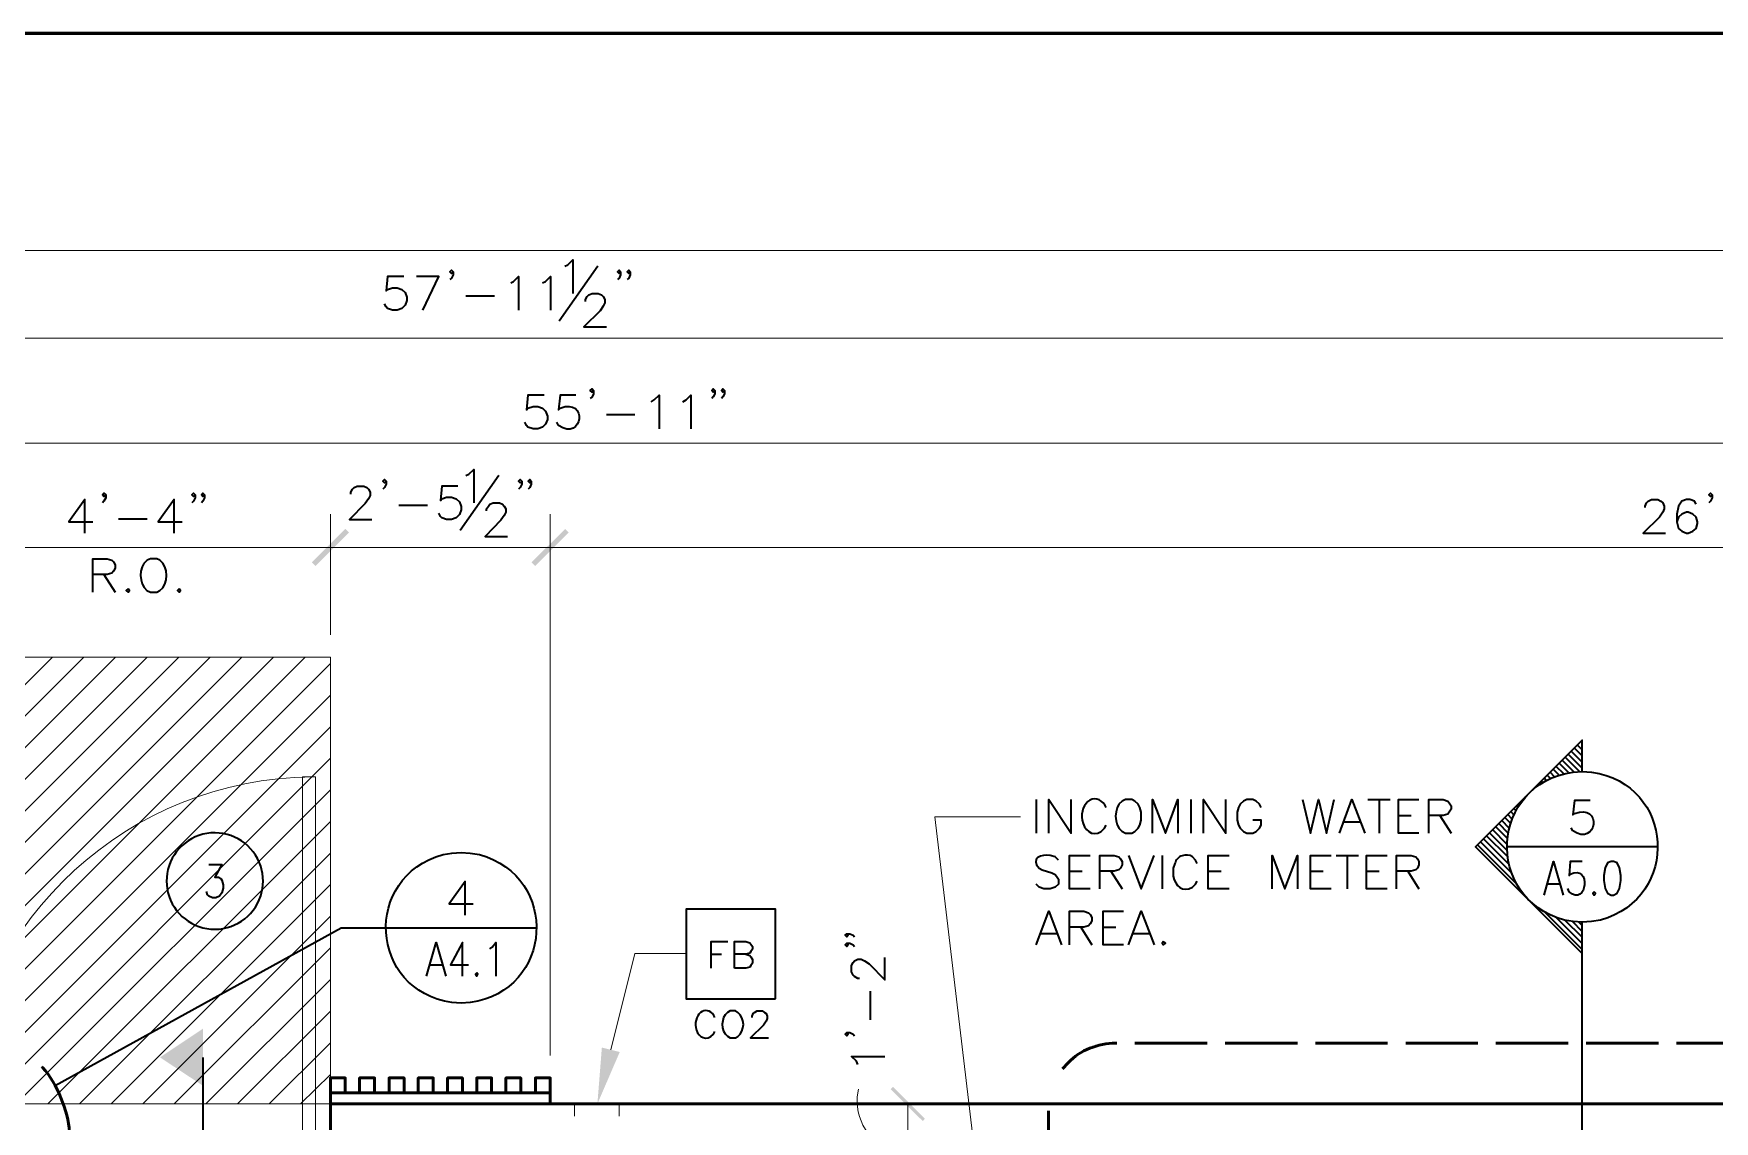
# Model space of a CAD drawing. Header units: inches. Extents: x 5 to 516, y -193 to 129.
# Drawn here: x 49.55 to 68.35, y 83.56 to 95.73 of the extents above; entities that cross this region are included whole.
import ezdxf

# ---------------------------------------------------------------- set-up
doc = ezdxf.new("R2010")
doc.units = ezdxf.units.IN
doc.header["$MEASUREMENT"] = 0
doc.linetypes.add('PDF_IMPORT', pattern=[1, 0.8, -0.2])
doc.layers.add('PDF_Geometry', color=7, linetype='Continuous')
doc.layers.add('PDF_Solid Fills', color=7, linetype='Continuous')

msp = doc.modelspace()

# ---------------------------------------------------------------- hatches: boundary and pattern name
at = {"layer": 'PDF_Solid Fills', "transparency": 33554559}
for points in [[(52.7036302, 89.7743382), (53.0369636, 90.1876716), (52.6636302, 89.8143382)], [(55.4969659, 90.1876711), (55.4969638, 90.1876732), (55.1202971, 89.8143399), (55.1602987, 89.7743382), (55.1603022, 89.7743415), (55.5369689, 90.1476748), (55.4969689, 90.1876748)]]:
    msp.add_hatch(color=256, dxfattribs=at).paths.add_polyline_path(points)

# ---------------------------------------------------------------- linework, layer by layer
at = {"layer": 'PDF_Geometry', "lineweight": 60}
msp.add_lwpolyline([(144.7703083, 5.7343364), (144.7703083, 95.731007), (9.7736341, 95.731007), (9.7736341, 5.7343364)], dxfattribs=at)
at = {"layer": 'PDF_Geometry', "lineweight": 15}
for points in [[(25.8702947, 93.3043439), (126.1436385, 93.3043439)], [(25.8702947, 92.3243363), (83.830301, 92.3243363), (93.3069685, 92.3243363)], [(84.1202994, 91.1476733), (28.2036282, 91.1476733), (25.8702947, 91.1476733)], [(28.2036282, 89.9810065), (35.5369622, 89.9810065), (39.8702958, 89.9810065), (43.2036294, 89.9810065), (46.536963, 89.9810065), (48.5369632, 89.9810065), (52.8702969, 89.9810065)], [(52.8702986, 89.9810065), (55.3302987, 89.9810065), (81.6636341, 89.9810065), (84.1203011, 89.9810065)], [(52.8702969, 83.4143421), (52.7036302, 83.4143421), (52.7036302, 87.4143424), (52.5569635, 87.4143424)], [(52.5569695, 83.4143421), (52.5569695, 87.4143424)], [(60.1803018, 82.3510078), (59.6303018, 86.9643416), (60.5903018, 86.9643416)], [(56.0069684, 84.3576744), (56.2769684, 85.4376745), (56.8503018, 85.4376745)], [(55.6003047, 83.7543418), (55.6003047, 83.6176751)], [(56.1003047, 83.7543418), (56.1003047, 83.6176751)], [(59.330299, 83.7543418), (59.330299, 83.3776751)]]:
    msp.add_lwpolyline(points, dxfattribs=at)
at = {"layer": 'PDF_Geometry', "lineweight": 35}
for points in [[(54.2436355, 93.0643401), (54.2236355, 93.0476734), (54.2069688, 93.0643401), (54.2236355, 93.0843401), (54.2436355, 93.0643401), (54.2436355, 93.0310068), (54.2236355, 92.9943401), (54.2069688, 92.9776734)], [(55.4303014, 92.5176753), (55.8603015, 93.1310087)], [(55.4936356, 93.1276743), (55.5269689, 93.1443409), (55.5836356, 93.2010076), (55.5836356, 92.8243409)], [(56.1169673, 93.0643401), (56.1003007, 93.0476734), (56.083634, 93.0643401), (56.1003007, 93.0843401), (56.1169673, 93.0643401), (56.1169673, 93.0310068), (56.1003007, 92.9943401), (56.083634, 92.9776734)], [(56.2236364, 93.0643401), (56.2069698, 93.0476734), (56.1903031, 93.0643401), (56.2069698, 93.0843401), (56.2236364, 93.0643401), (56.2236364, 93.0310068), (56.2069698, 92.9943401), (56.1903031, 92.9776734)], [(53.6902975, 93.0110089), (53.5102975, 93.0110089), (53.4936308, 92.8510089), (53.5102975, 92.8676756), (53.5636308, 92.8876756), (53.6169641, 92.8876756), (53.6702975, 92.8676756), (53.7069642, 92.8343423), (53.7236308, 92.7810089), (53.7236308, 92.7443423), (53.7069642, 92.6910089), (53.6702975, 92.6543423), (53.6169641, 92.6376756), (53.5636308, 92.6376756), (53.5102975, 92.6543423), (53.4936308, 92.6743423), (53.4736308, 92.7076756)], [(53.9036357, 92.6376772), (54.0836357, 93.0110106), (53.8336357, 93.0110106)], [(54.8869664, 92.9410084), (54.9202998, 92.9576751), (54.9736331, 93.0110084), (54.9736331, 92.637675)], [(55.2436356, 92.9410084), (55.2769689, 92.9576751), (55.3336356, 93.0110084), (55.3336356, 92.637675)], [(54.3869664, 92.7976707), (54.7069664, 92.7976707)], [(55.7236364, 92.7343433), (55.7236364, 92.7543433), (55.7436364, 92.7876767), (55.7603031, 92.8076767), (55.7969697, 92.8243434), (55.8669698, 92.8243434), (55.9036364, 92.8076767), (55.9203031, 92.7876767), (55.9403031, 92.7543433), (55.9403031, 92.7176767), (55.9203031, 92.68101), (55.8869698, 92.6276767), (55.7069697, 92.45101), (55.9569698, 92.45101)], [(55.8136361, 91.7376731), (55.7969695, 91.7176731), (55.7769695, 91.7376731), (55.7969695, 91.7543397), (55.8136361, 91.7376731), (55.8136361, 91.7010064), (55.7969695, 91.6643397), (55.7769695, 91.6476731)], [(57.1702986, 91.7376731), (57.1536319, 91.7176731), (57.1369652, 91.7376731), (57.1536319, 91.7543397), (57.1702986, 91.7376731), (57.1702986, 91.7010064), (57.1536319, 91.6643397), (57.1369652, 91.6476731)], [(57.2769677, 91.7376731), (57.260301, 91.7176731), (57.2436344, 91.7376731), (57.260301, 91.7543397), (57.2769677, 91.7376731), (57.2769677, 91.7010064), (57.260301, 91.6643397), (57.2436344, 91.6476731)], [(55.2602982, 91.6843419), (55.0802981, 91.6843419), (55.0636315, 91.5210086), (55.0802981, 91.5410086), (55.1369648, 91.5576752), (55.1902981, 91.5576752), (55.2436315, 91.5410086), (55.2769648, 91.5043419), (55.2969648, 91.4510086), (55.2969648, 91.4143419), (55.2769648, 91.3610085), (55.2436315, 91.3276752), (55.1902981, 91.3076752), (55.1369648, 91.3076752), (55.0802981, 91.3276752), (55.0636315, 91.3443419), (55.0469648, 91.3810085)], [(55.6169673, 91.6843419), (55.4403006, 91.6843419), (55.4203006, 91.5210086), (55.4403006, 91.5410086)], [(56.4569671, 91.6110048), (56.4936338, 91.6310048), (56.5469671, 91.6843381), (56.5469671, 91.3076714)], [(56.8136362, 91.6110048), (56.8503029, 91.6310048), (56.9036362, 91.6843381), (56.9036362, 91.3076714)], [(55.4203006, 91.3443419), (55.4036339, 91.3810085)], [(55.956967, 91.4676739), (56.2769671, 91.4676739)], [(54.3869664, 90.7843378), (54.4202997, 90.8010044), (54.4736331, 90.8543378), (54.4736331, 90.4810044)], [(53.1003045, 90.5776727), (53.1003045, 90.5976727), (53.1169712, 90.631006), (53.1369712, 90.651006), (53.1703045, 90.6676727), (53.2436378, 90.6676727), (53.2769712, 90.651006), (53.2969712, 90.631006), (53.3136378, 90.5976727), (53.3136378, 90.561006), (53.2969712, 90.5243394), (53.2603045, 90.471006), (53.0836378, 90.2943394), (53.3336378, 90.2943394)], [(53.4936354, 90.7210104), (53.4736354, 90.7043437), (53.4569687, 90.7210104), (53.4736354, 90.7410104), (53.4936354, 90.7210104), (53.4936354, 90.6876771), (53.4736354, 90.6510104), (53.4569687, 90.6310104)], [(54.2969666, 90.6676724), (54.1169666, 90.6676724), (54.1003, 90.5076724), (54.1169666, 90.5243391), (54.1703, 90.5443391), (54.2236333, 90.5443391), (54.2769666, 90.5243391), (54.3136333, 90.4910058), (54.3336333, 90.4376724), (54.3336333, 90.4010058), (54.3136333, 90.3476724), (54.2769666, 90.3110057), (54.2236333, 90.2943391), (54.1703, 90.2943391), (54.1169666, 90.3110057), (54.1003, 90.3276724), (54.0836333, 90.3643391)], [(54.3236322, 90.1743388), (54.7536323, 90.7876722)], [(55.0102981, 90.7210104), (54.9936315, 90.7043437), (54.9736315, 90.7210104), (54.9936315, 90.7410104), (55.0102981, 90.7210104), (55.0102981, 90.6876771), (54.9936315, 90.6510104), (54.9736315, 90.6310104)], [(55.1169673, 90.7210104), (55.1003006, 90.7043437), (55.0836339, 90.7210104), (55.1003006, 90.7410104), (55.1169673, 90.7210104), (55.1169673, 90.6876771), (55.1003006, 90.6510104), (55.0836339, 90.6310104)], [(50.1236332, 90.1410084), (50.1236332, 90.5176751), (49.9436332, 90.2676751), (50.2136333, 90.2676751)], [(50.3569639, 90.5710063), (50.3369639, 90.5510063), (50.3202972, 90.5710063), (50.3369639, 90.587673), (50.3569639, 90.5710063), (50.3569639, 90.5343396), (50.3369639, 90.497673), (50.3202972, 90.4810063)], [(51.1236333, 90.1410084), (51.1236333, 90.5176751), (50.9436333, 90.2676751), (51.2136333, 90.2676751)], [(51.356964, 90.5710063), (51.336964, 90.5510063), (51.3202973, 90.5710063), (51.336964, 90.587673), (51.356964, 90.5710063), (51.356964, 90.5343396), (51.336964, 90.497673), (51.3202973, 90.4810063)], [(51.4636331, 90.5710063), (51.4436331, 90.5510063), (51.4269664, 90.5710063), (51.4436331, 90.587673), (51.4636331, 90.5710063), (51.4636331, 90.5343396), (51.4436331, 90.497673), (51.4269664, 90.4810063)], [(53.6369663, 90.454341), (53.9569663, 90.454341)], [(54.6169672, 90.3910068), (54.6169672, 90.4110068), (54.6369672, 90.4443402), (54.6536339, 90.4643402), (54.6903006, 90.4810068), (54.7603006, 90.4810068), (54.7969672, 90.4643402), (54.8136339, 90.4443402), (54.8336339, 90.4110068), (54.8336339, 90.3743402), (54.8136339, 90.3376735), (54.7769672, 90.2843402), (54.6003005, 90.1043401), (54.8503006, 90.1043401)], [(67.5769699, 90.4276754), (67.5769699, 90.4443421), (67.5936365, 90.4810087), (67.6103032, 90.4976754), (67.6469699, 90.5176754), (67.7203032, 90.5176754), (67.7536366, 90.4976754), (67.7736366, 90.4810087), (67.7903032, 90.4443421), (67.7903032, 90.4110087), (67.7736366, 90.3743421), (67.7369699, 90.3210087), (67.5569699, 90.1410087), (67.8069699, 90.1410087)], [(68.1469705, 90.4643372), (68.1303038, 90.4976705), (68.0769705, 90.5176705), (68.0403038, 90.5176705), (67.9869705, 90.4976705), (67.9503038, 90.4443372), (67.9336371, 90.3543372), (67.9336371, 90.2676705), (67.9503038, 90.1943372), (67.9869705, 90.1610038), (68.0403038, 90.1410038), (68.0569705, 90.1410038), (68.1103038, 90.1610038), (68.1469705, 90.1943372), (68.1636371, 90.2476705), (68.1636371, 90.2676705), (68.1469705, 90.3210038), (68.1103038, 90.3543372), (68.0569705, 90.3743372), (68.0403038, 90.3743372), (67.9869705, 90.3543372), (67.9503038, 90.3210038), (67.9336371, 90.2676705)], [(68.3269699, 90.5710063), (68.3069699, 90.5510063), (68.2903033, 90.5710063), (68.3069699, 90.587673), (68.3269699, 90.5710063), (68.3269699, 90.5343396), (68.3069699, 90.497673), (68.2903033, 90.4810063)], [(50.5003016, 90.3010071), (50.8203016, 90.3010071)], [(50.213633, 89.4810065), (50.213633, 89.8543399), (50.373633, 89.8543399), (50.4269663, 89.8376732), (50.443633, 89.8210065), (50.463633, 89.7843399), (50.463633, 89.7476732), (50.443633, 89.7143398), (50.4269663, 89.6943398), (50.373633, 89.6776732), (50.213633, 89.6776732)], [(50.9636306, 89.8376716), (50.9269639, 89.8543382), (50.8569639, 89.8543382), (50.8202973, 89.8376716), (50.7836306, 89.8010049)], [(50.3369647, 89.6776753), (50.4636314, 89.4810087)], [(50.8569639, 89.4810049), (50.9269639, 89.4810049), (50.9636306, 89.4976715)], [(66.8736346, 87.4743399), (66.8736346, 87.82434), (65.6803012, 86.6310065), (66.8736346, 85.4376731)], [(66.8436324, 87.4743399), (66.6836324, 87.63434)], [(66.8736346, 87.5110085), (66.7169679, 87.6676752)], [(66.8736346, 87.5776725), (66.7503012, 87.7010058)], [(66.8736346, 87.647673), (66.7869679, 87.7343397)], [(66.8736346, 87.714337), (66.8203012, 87.7676703)], [(66.5169722, 87.3943364), (66.4803056, 87.4310031)], [(66.563637, 87.4143424), (66.513637, 87.4643424)], [(66.6136384, 87.4343416), (66.550305, 87.4976749)], [(66.6669695, 87.4476744), (66.5836362, 87.5310077)], [(66.7203007, 87.4610071), (66.6169674, 87.5676738)], [(66.780305, 87.4710101), (66.650305, 87.6010101)], [(66.7736346, 87.4676741), (66.8736346, 87.4743408), (66.9769679, 87.4676741)], [(66.313637, 87.2610085), (66.3103036, 87.2610085)], [(66.3503056, 87.2910039), (66.3469722, 87.2943372)], [(66.3869673, 87.3210061), (66.3803007, 87.3310061)], [(66.4303023, 87.3476716), (66.4136356, 87.3643383)], [(66.4703007, 87.3710074), (66.4469673, 87.3976741)], [(60.7636352, 87.1610058), (60.7636352, 86.7843391)], [(60.9069661, 86.7843374), (60.9069661, 87.1610041), (61.1569661, 86.7843374), (61.1569661, 87.1610041)], [(61.7636353, 86.7843391), (61.8336353, 86.7843391), (61.8703019, 86.8010057), (61.9069686, 86.8376724), (61.9236353, 86.8743391), (61.9403019, 86.9276724), (61.9403019, 87.0176724), (61.9236353, 87.0710058), (61.9069686, 87.1076724), (61.8703019, 87.1410058), (61.8336353, 87.1610058), (61.7636353, 87.1610058), (61.7269686, 87.1410058), (61.6903019, 87.1076724)], [(62.0669665, 86.7843374), (62.0669665, 87.1610041), (62.2102998, 86.7843374), (62.3502998, 87.1610041), (62.3502998, 86.7843374)], [(62.4936361, 87.1610058), (62.4936361, 86.7843391)], [(62.636967, 86.7843374), (62.636967, 87.1610041), (62.8869671, 86.7843374), (62.8869671, 87.1610041)], [(63.2803048, 87.071006), (63.2636381, 87.1076727), (63.2269714, 87.141006), (63.1903048, 87.161006), (63.1203048, 87.161006), (63.0836381, 87.141006), (63.0469714, 87.1076727), (63.0303047, 87.071006), (63.0136381, 87.0176727), (63.0136381, 86.9276727), (63.0303047, 86.8743393), (63.0469714, 86.8376727), (63.0836381, 86.801006), (63.1203048, 86.7843393), (63.1903048, 86.7843393), (63.2269714, 86.801006), (63.2636381, 86.8376727), (63.2803048, 86.8743393), (63.2803048, 86.9276727), (63.1903048, 86.9276727)], [(63.7436362, 87.1610058), (63.8336362, 86.7843391), (63.9236362, 87.1610058), (64.0136363, 86.7843391), (64.1003029, 87.1610058)], [(64.1569663, 86.7843374), (64.2969664, 87.1610041), (64.4402997, 86.7843374)], [(64.4769669, 87.1610058), (64.7269669, 87.1610058)], [(64.6003054, 87.1610058), (64.6003054, 86.7843391)], [(65.0469667, 86.7843374), (64.8169667, 86.7843374), (64.8169667, 87.1610041), (65.0469667, 87.1610041)], [(65.1569664, 86.7843374), (65.1569664, 87.1610041), (65.3169664, 87.1610041), (65.3702998, 87.1410041), (65.3869664, 87.1243375), (65.4069664, 87.0876708), (65.4069664, 87.0510041), (65.3869664, 87.0176708), (65.3702998, 86.9976708), (65.3169664, 86.9810041), (65.1569664, 86.9810041)], [(66.1336375, 87.0343375), (66.1103042, 87.0576708)], [(66.1569665, 87.0776724), (66.1436332, 87.0910058)], [(66.1836389, 87.1176708), (66.1769722, 87.1276708)], [(66.2136343, 87.1576692), (66.2103009, 87.1610025)], [(66.2436364, 87.1943377), (66.2436364, 87.1976711)], [(66.9636343, 87.147673), (66.7869676, 87.147673), (66.7669676, 86.987673), (66.7869676, 87.0043396)], [(61.4936339, 86.801006), (61.5303006, 86.8376727), (61.5469672, 86.8743393)], [(64.2103043, 86.9110057), (64.386971, 86.9110057)], [(64.8169667, 86.9810063), (64.9603, 86.9810063)], [(65.2803049, 86.9810063), (65.4069716, 86.7843396)], [(66.0436378, 86.7843374), (65.9403044, 86.8910041)], [(66.0569706, 86.8410052), (65.9736372, 86.9243385)], [(66.0736332, 86.8910066), (66.0069665, 86.9576732)], [(66.0903025, 86.9410079), (66.0403025, 86.9910079)], [(66.1103017, 86.9876727), (66.0736351, 87.0243394)], [(66.0836362, 86.3410052), (65.7369695, 86.6876719)], [(66.053634, 86.4376713), (65.7703006, 86.7210046)], [(66.0369646, 86.5210046), (65.8036312, 86.754338)], [(66.030305, 86.5943418), (65.8369716, 86.7876751)], [(66.030305, 86.6610057), (65.8736383, 86.8210057)], [(66.0369646, 86.7243399), (65.9069646, 86.8543399)], [(66.7669676, 86.8076729), (66.750301, 86.8443396)], [(54.1303019, 86.5443428), (54.2303019, 86.5610095), (54.3336352, 86.5676762), (54.4336352, 86.5610095), (54.5369686, 86.5443428)], [(61.0136352, 86.4810063), (60.9769685, 86.5176729), (60.9236352, 86.5343396)], [(61.3703003, 86.1610057), (61.1369669, 86.1610057), (61.1369669, 86.5343391), (61.3703003, 86.5343391)], [(61.4769667, 86.1610057), (61.4769667, 86.5343391), (61.6369667, 86.5343391), (61.6903, 86.5176724), (61.7103, 86.4976724), (61.7269667, 86.464339), (61.7269667, 86.4276724), (61.7103, 86.3910057), (61.6903, 86.374339), (61.6369667, 86.3576724), (61.4769667, 86.3576724)], [(61.7969672, 86.5343374), (61.9403006, 86.1610041), (62.0836339, 86.5343374)], [(62.1736356, 86.5343374), (62.1736356, 86.1610041)], [(62.9236316, 86.1610057), (62.6902982, 86.1610057), (62.6902982, 86.5343391), (62.9236316, 86.5343391)], [(63.4069663, 86.1610057), (63.4069663, 86.5343391), (63.5469663, 86.1610057), (63.6902996, 86.5343391), (63.6902996, 86.1610057)], [(64.0669693, 86.1610057), (63.833636, 86.1610057), (63.833636, 86.5343391), (64.0669693, 86.5343391)], [(64.1202978, 86.5343374), (64.3702978, 86.5343374)], [(64.2436363, 86.5343374), (64.2436363, 86.1610041)], [(64.6903043, 86.1610057), (64.4603043, 86.1610057), (64.4603043, 86.5343391), (64.6903043, 86.5343391)], [(64.7969675, 86.1610057), (64.7969675, 86.5343391), (64.9603008, 86.5343391), (65.0136342, 86.5176724), (65.0303008, 86.4976724), (65.0469675, 86.464339), (65.0469675, 86.4276724), (65.0303008, 86.3910057), (65.0136342, 86.374339), (64.9603008, 86.3576724), (64.7969675, 86.3576724)], [(66.1403039, 86.2143369), (65.7036372, 86.6543369)], [(67.716971, 86.6310036), (66.0303041, 86.6310036)], [(51.5102979, 86.4343415), (51.6569645, 86.4343415), (51.5769645, 86.2910081), (51.6169645, 86.2910081), (51.6436312, 86.2743415), (51.6569645, 86.2576748), (51.6702979, 86.2043415), (51.6702979, 86.1676748), (51.6569645, 86.1143415), (51.6302979, 86.0776748), (51.5902979, 86.0610081), (51.5502979, 86.0610081), (51.5102979, 86.0776748), (51.4969645, 86.0943415), (51.4836312, 86.1310081)], [(60.7969685, 86.3910062), (60.8336352, 86.3743396), (60.9403019, 86.3376729), (60.9769685, 86.3210062), (60.9936352, 86.3010062), (61.0136352, 86.2676729), (61.0136352, 86.2143396), (60.9769685, 86.1776729), (60.9236352, 86.1610062), (60.8503019, 86.1610062), (60.7969685, 86.1776729), (60.7636352, 86.2143396)], [(61.1369669, 86.3576745), (61.2803003, 86.3576745)], [(61.6003052, 86.3576745), (61.7269718, 86.1610079)], [(62.6902982, 86.3576745), (62.8336316, 86.3576745)], [(63.833636, 86.3576745), (63.9769693, 86.3576745)], [(64.4603043, 86.3576745), (64.6003043, 86.3576745)], [(64.9236358, 86.3576745), (65.0469691, 86.1610079)], [(66.4469717, 86.0910051), (66.5536384, 86.4676718), (66.660305, 86.0910051)], [(66.8736346, 86.4676735), (66.7403012, 86.4676735), (66.7269679, 86.3076735), (66.7403012, 86.3243401)], [(54.3769702, 85.8643357), (54.3769702, 86.2410024), (54.2003035, 85.9910024), (54.4669702, 85.9910024)], [(62.5136332, 86.177671), (62.5469665, 86.2143377), (62.5669665, 86.247671)], [(66.4869701, 86.2176734), (66.6203034, 86.2176734)], [(66.7269679, 86.1276734), (66.7136346, 86.1643401)], [(60.7636352, 85.5343373), (60.9069685, 85.911004), (61.0469685, 85.5343373)], [(61.1369669, 85.5343373), (61.1369669, 85.911004), (61.2969669, 85.911004), (61.3503003, 85.891004), (61.3703003, 85.8743374), (61.3869669, 85.8376707), (61.3869669, 85.801004), (61.3703003, 85.7676707), (61.3503003, 85.7476707), (61.2969669, 85.731004), (61.1369669, 85.731004)], [(61.7436353, 85.5343373), (61.5136352, 85.5343373), (61.5136352, 85.911004), (61.7436353, 85.911004)], [(61.7969672, 85.5343373), (61.9403006, 85.911004), (62.0836339, 85.5343373)], [(66.8736346, 85.4810062), (66.4569679, 85.8976729)], [(66.8736346, 85.5476701), (66.5836346, 85.8376702)], [(67.0769679, 85.8110073), (66.9769679, 85.7943406), (66.8736346, 85.787674), (66.7736346, 85.7943406), (66.6736346, 85.8110073)], [(66.8736346, 85.6176707), (66.6803012, 85.811004)], [(66.8736346, 85.6843414), (66.7636346, 85.7943414)], [(66.8736346, 85.7510054), (66.8369679, 85.7876721)], [(66.8736346, 85.4376712), (66.8736346, 85.7876712)], [(49.7902986, 83.957673), (52.9902988, 85.7243398), (53.4902988, 85.7243398), (55.1769657, 85.7243398)], [(53.9436341, 85.1843414), (54.0536341, 85.5610081), (54.1603008, 85.1843414)], [(54.346968, 85.1843362), (54.346968, 85.5610029), (54.2136347, 85.3110029), (54.4136347, 85.3110029)], [(54.6536358, 85.4876726), (54.6803024, 85.5076726), (54.7203025, 85.5610059), (54.7203025, 85.1843392)], [(57.1303002, 85.2710045), (57.1303002, 85.5710046), (57.3169669, 85.5710046)], [(57.3903032, 85.2710045), (57.3903032, 85.5710046), (57.5169699, 85.5710046), (57.5603032, 85.5576712), (57.5736366, 85.5410046), (57.5903032, 85.5143379), (57.5903032, 85.4843379), (57.5736366, 85.4576712), (57.5603032, 85.4410045), (57.5169699, 85.4276712), (57.3903032, 85.4276712)], [(58.6469697, 85.6576691), (58.6636364, 85.6410024), (58.6469697, 85.6243357), (58.6269697, 85.6410024), (58.6469697, 85.6576691), (58.680303, 85.6576691), (58.7169697, 85.6410024), (58.7336364, 85.6243357)], [(58.6469697, 85.5510067), (58.6636364, 85.5343401), (58.6469697, 85.5143401), (58.6269697, 85.5343401), (58.6469697, 85.5510067), (58.680303, 85.5510067), (58.7169697, 85.5343401), (58.7336364, 85.5143401)], [(60.8169664, 85.6610056), (60.993633, 85.6610056)], [(61.2636352, 85.7310062), (61.3869686, 85.5343395)], [(61.5136352, 85.7310062), (61.6569686, 85.7310062)], [(61.8503052, 85.6610056), (62.0303052, 85.6610056)], [(57.1303002, 85.427675), (57.2469669, 85.427675)], [(57.5169715, 85.427675), (57.5603048, 85.4143417), (57.5736382, 85.4010083), (57.5903049, 85.3710083), (57.5903049, 85.327675), (57.5736382, 85.3010083), (57.5603048, 85.2843417), (57.5169715, 85.2710083), (57.3903048, 85.2710083)], [(58.7903006, 85.157669), (58.7703006, 85.157669), (58.7336339, 85.177669), (58.7169673, 85.1943357), (58.7003006, 85.2310024), (58.7003006, 85.3010024), (58.7169673, 85.337669), (58.7336339, 85.3543357), (58.7703006, 85.3743357), (58.8069673, 85.3743357), (58.8436339, 85.3543357), (58.8969673, 85.3210024), (59.073634, 85.1410024), (59.073634, 85.3910024)], [(66.8736346, 80.6810044), (66.8736346, 85.4376716)], [(53.9869691, 85.3110029), (54.1203024, 85.3110029)], [(58.9136323, 84.6943375), (58.9136323, 85.0143376)], [(54.4336352, 84.887676), (54.3336352, 84.8810093), (54.2303019, 84.887676)], [(57.426965, 84.7776736), (57.4002983, 84.7943403), (57.3436317, 84.7943403), (57.3136317, 84.7776736), (57.286965, 84.7510069)], [(57.5869653, 84.7210099), (57.5869653, 84.7343432), (57.6002986, 84.7643432), (57.6136319, 84.7776766), (57.6436319, 84.7943433), (57.7002986, 84.7943433), (57.7269653, 84.7776766), (57.743632, 84.7643432), (57.7569653, 84.7343432), (57.7569653, 84.7076766), (57.743632, 84.6776766), (57.713632, 84.6343432), (57.5702986, 84.4943432), (57.7702986, 84.4943432)], [(57.1269652, 84.5076766), (57.1569652, 84.5343432), (57.1702986, 84.5643432)], [(57.3436317, 84.4943402), (57.4002983, 84.4943402), (57.426965, 84.5076736)], [(58.6469697, 84.5510066), (58.6636364, 84.53434), (58.6469697, 84.51434), (58.6269697, 84.53434), (58.6469697, 84.5510066), (58.680303, 84.5510066), (58.7169697, 84.53434), (58.7336364, 84.51434)], [(51.4436339, 84.274341), (51.4436339, 82.734341)], [(58.7703014, 84.1943375), (58.7536348, 84.2310042), (58.7003014, 84.2843375), (59.0736348, 84.2843375)]]:
    msp.add_lwpolyline(points, dxfattribs=at)
at = {"layer": 'PDF_Geometry', "lineweight": 15}
for points in [[(52.8702969, 90.3543423), (52.8702969, 89.0043422)], [(55.3302987, 90.3543408), (55.3302987, 84.2943402)], [(35.5369622, 88.7543422), (35.5369622, 83.7543418), (52.8702969, 83.7543418), (52.8702969, 88.7543422)]]:
    msp.add_lwpolyline(points, close=True, dxfattribs=at)
at = {"layer": 'PDF_Geometry', "lineweight": 35}
for points in [[(50.6069639, 89.5176751), (50.5869639, 89.4976751), (50.6069639, 89.4810084), (50.6236306, 89.4976751)], [(51.1769645, 89.5176751), (51.1602978, 89.4976751), (51.1769645, 89.4810084), (51.1936312, 89.4976751)], [(67.1969717, 86.4676735), (67.1569717, 86.4510068), (67.1303051, 86.3943401), (67.1169717, 86.3076735), (67.1169717, 86.2543401), (67.1303051, 86.1643401), (67.1569717, 86.1110068), (67.1969717, 86.0910068), (67.2236384, 86.0910068), (67.2636384, 86.1110068), (67.2903051, 86.1643401), (67.3036384, 86.2543401), (67.3036384, 86.3076735), (67.2903051, 86.3943401), (67.2636384, 86.4510068), (67.2236384, 86.4676735)], [(67.0069693, 86.1276737), (66.993636, 86.111007), (67.0069693, 86.091007), (67.023636, 86.111007)], [(57.8503049, 84.9310048), (57.8503049, 85.9310049), (56.8503048, 85.9310049), (56.8503048, 84.9310048)], [(62.1902982, 85.5710059), (62.1736315, 85.5510059), (62.1902982, 85.5343392), (62.2102982, 85.5510059)], [(54.5069683, 85.22101), (54.493635, 85.2043433), (54.5069683, 85.1843433), (54.5203016, 85.2043433)]]:
    msp.add_lwpolyline(points, close=True, dxfattribs=at)
at = {"layer": 'PDF_Geometry', "color": 253, "lineweight": 15, "true_color": 0xb3b3b3}
for points in [[(44.7602973, 83.7543418), (49.7602977, 88.7543422)], [(45.1136366, 83.7543418), (50.113637, 88.7543422)], [(45.4669692, 83.7543418), (50.4669696, 88.7543422)], [(45.8203017, 83.7543418), (50.8203021, 88.7543422)], [(46.1736343, 83.7543418), (51.1736347, 88.7543422)], [(46.5269668, 83.7543418), (51.5269672, 88.7543422)], [(46.8802994, 83.7543418), (51.8802998, 88.7543422)], [(47.2336319, 83.7543418), (52.2336323, 88.7543422)], [(47.5869645, 83.7543418), (52.5869649, 88.7543422)], [(47.9436336, 83.7543418), (52.8703007, 88.6810089)], [(48.2969662, 83.7543418), (52.8702999, 88.3276755)], [(48.6502987, 83.7543418), (52.870299, 87.9743421)], [(49.0036313, 83.7543418), (52.8702981, 87.6210087)], [(49.3569638, 83.7543418), (52.8702975, 87.2676755)], [(49.7103031, 83.7543418), (52.8703034, 86.9143421)], [(50.0636357, 83.7543418), (52.8703026, 86.5610087)], [(50.4169682, 83.7543418), (52.8703018, 86.2076753)], [(50.7703008, 83.7543418), (52.8703009, 85.8543419)], [(51.1236333, 83.7543418), (52.8703002, 85.5010087)], [(51.4769659, 83.7543418), (52.8702993, 85.1443419)], [(51.8302984, 83.7543418), (52.8702985, 84.7910086)], [(52.1836378, 83.7543418), (52.8703045, 84.4376752)], [(52.5369635, 83.7543418), (52.8702969, 84.0843418)]]:
    msp.add_lwpolyline(points, dxfattribs=at)
at = {"layer": 'PDF_Geometry', "lineweight": 15}
for points in [[(48.7036299, 83.4143421), (48.7102965, 83.6476754, -0.3798870028), (52.470297, 87.4076755), (52.7036302, 87.4143424)], [(58.7769678, 83.9176719), (58.7636345, 83.8310052, 0.3782143158), (59.2436345, 83.2010052), (59.3303012, 83.1910052)]]:
    msp.add_lwpolyline(points, format="xyb", dxfattribs=at)
at = {"layer": 'PDF_Geometry', "lineweight": 35}
msp.add_lwpolyline([(52.0903003, 86.0810089), (52.1103003, 86.1643423), (52.116967, 86.2476756), (52.1103003, 86.331009), (52.0903003, 86.4143423, 0.7884035035), (51.0436336, 86.331009), (51.0369669, 86.2476756), (51.0436336, 86.1643423, 0.7884035099)], format="xyb", close=True, dxfattribs=at)
msp.add_lwpolyline([(62.5669665, 86.4443377), (62.5469665, 86.4810044), (62.5136332, 86.517671, 0.5082930305), (62.3169665, 86.4443377), (62.2969665, 86.3910043), (62.2969665, 86.3010043)], format="xyb", dxfattribs=at)
at = {"layer": 'PDF_Geometry', "linetype": 'PDF_IMPORT', "lineweight": 50, "ltscale": 1.01}
for points in [[(83.886966, 84.4343362), (61.6536366, 84.4343413)], [(60.9036363, 83.6743383), (60.9036363, 64.5110029)]]:
    msp.add_lwpolyline(points, dxfattribs=at)
at = {"layer": 'PDF_Geometry', "lineweight": 50}
for points in [[(49.6536332, 84.157673), (49.6436332, 84.1710063)], [(61.1236366, 84.2143413), (61.0603033, 84.1443413)], [(52.8702969, 83.0876751), (52.8702969, 83.7543418), (84.1202994, 83.7543418), (84.1202994, 83.0876751)]]:
    msp.add_lwpolyline(points, dxfattribs=at)
for points in [[(53.0369636, 83.8776735), (53.0369636, 84.0443402), (52.8702969, 84.0443402), (52.8702969, 83.8776735)], [(53.3636373, 83.8776735), (53.3636373, 84.0443402), (53.1969706, 84.0443402), (53.1969706, 83.8776735)], [(53.6936341, 83.8776735), (53.6936341, 84.0443402), (53.5269674, 84.0443402), (53.5269674, 83.8776735)], [(54.020301, 83.8776735), (54.020301, 84.0443402), (53.8536344, 84.0443402), (53.8536344, 83.8776735)], [(54.346968, 83.8776735), (54.346968, 84.0443402), (54.1803013, 84.0443402), (54.1803013, 83.8776735)], [(54.673635, 83.8776735), (54.673635, 84.0443402), (54.5069683, 84.0443402), (54.5069683, 83.8776735)], [(55.0003019, 83.8776735), (55.0003019, 84.0443402), (54.8336353, 84.0443402), (54.8336353, 83.8776735)], [(55.3302987, 83.8776735), (55.3302987, 84.0443402), (55.163632, 84.0443402), (55.163632, 83.8776735)], [(55.3302987, 83.7543418), (55.3302987, 83.8776752), (52.8702986, 83.8776752), (52.8702986, 83.7543418)]]:
    msp.add_lwpolyline(points, close=True, dxfattribs=at)
at = {"layer": 'PDF_Geometry', "linetype": 'PDF_IMPORT', "lineweight": 15, "ltscale": 0.543333}
msp.add_lwpolyline([(52.8702969, 83.7543418), (48.5369648, 83.7543418)], dxfattribs=at)
at = {"layer": 'PDF_Geometry', "lineweight": 35}
for centre, major_axis, ratio, start_param, end_param in [((61.4216029, 86.9732386), (-0.0004644, 0.1932873), 0.7525993502, 5.2409787542, 8.0901850945), ((57.0712425, 84.6384522), (-0.0040693, 0.1598054), 0.730757919, 5.2366004812, 8.0291437328)]:
    msp.add_ellipse(centre, major_axis=major_axis, ratio=ratio, start_param=start_param, end_param=end_param, dxfattribs=at)
for points in [[(55.4403006, 91.5410086), (55.7579673, 91.6595086), (55.6973562, 91.1646196), (55.4203006, 91.3443419)], [(50.7836306, 89.8010049), (50.7193528, 89.7085604), (50.7390195, 89.5127826), (50.8569639, 89.4810049)], [(50.9636306, 89.4976715), (51.0600751, 89.5680604), (51.0627973, 89.7675604), (50.9636306, 89.8376716)], [(66.6736346, 85.8110073), (65.7669678, 86.0611184), (65.8422456, 87.3324519), (66.7736346, 87.4676741)], [(66.9769679, 87.4676741), (67.9074124, 87.3305629), (67.9825791, 86.063174), (67.0769679, 85.8110073)], [(61.6903019, 87.1076724), (61.6278575, 87.0105613), (61.6434686, 86.8184502), (61.7636353, 86.7843391)], [(66.7869676, 87.0043396), (67.101801, 87.1241174), (67.042301, 86.6269507), (66.7669676, 86.8076729)], [(61.2803005, 86.9276727), (61.2990228, 86.824006), (61.3841894, 86.7343393), (61.4936339, 86.801006)], [(54.2303019, 84.887676), (53.301913, 85.0242316), (53.2266907, 86.2925651), (54.1303019, 86.5443428)], [(54.5369686, 86.5443428), (55.4419687, 86.2935095), (55.3641908, 85.0187316), (54.4336352, 84.887676)], [(60.9236352, 86.5343396), (60.822913, 86.5505063), (60.6974685, 86.5000063), (60.7969685, 86.3910062)], [(62.2969665, 86.3010043), (62.3224665, 86.195171), (62.4018554, 86.1153377), (62.5136332, 86.177671)], [(66.7403012, 86.3243401), (66.977579, 86.4467846), (66.9301346, 85.9462845), (66.7269679, 86.1276734)], [(56.9569652, 84.6076766), (56.9684097, 84.526121), (57.0445208, 84.455121), (57.1269652, 84.5076766)], [(57.286965, 84.7510069), (57.2313539, 84.6789514), (57.2452983, 84.5224514), (57.3436317, 84.4943402)], [(57.426965, 84.5076736), (57.5103539, 84.5687291), (57.5103539, 84.7166736), (57.426965, 84.7776736)]]:
    msp.add_open_spline(points, degree=3, dxfattribs=at)
at = {"layer": 'PDF_Geometry', "lineweight": 50}
for points in [[(61.6536366, 84.4343413), (61.4583588, 84.4322302), (61.2598588, 84.3565635), (61.1236366, 84.2143413)], [(49.9502999, 83.4410063), (49.9360221, 83.6785063), (49.8126888, 83.9802841), (49.6536332, 84.157673)]]:
    msp.add_open_spline(points, degree=3, dxfattribs=at)
at = {"layer": 'PDF_Solid Fills', "lineweight": 9, "transparency": 33554559}
for points in [[(52.7036302, 89.7743415), (53.0369636, 90.1876748), (53.0769636, 90.1476748)], [(50.963633, 84.274341), (51.4436331, 84.5943411), (51.4436331, 83.9576743)], [(56.1069643, 84.3343386), (55.8569643, 83.7543386), (55.9069643, 84.3843386)]]:
    msp.add_solid(points, dxfattribs=at)
at = {"layer": 'PDF_Solid Fills', "lineweight": 35, "transparency": 33554559}
for points in [[(53.0769687, 90.1476732), (53.0369687, 90.1876732), (52.7036354, 89.7743399)], [(59.4969657, 83.5610028), (59.520299, 83.5876694), (59.1369657, 83.9176695)], [(59.5203015, 83.5876751), (59.1369681, 83.9176752), (59.1636348, 83.9443418)]]:
    msp.add_solid(points, dxfattribs=at)

doc.saveas('drawing.dxf')
